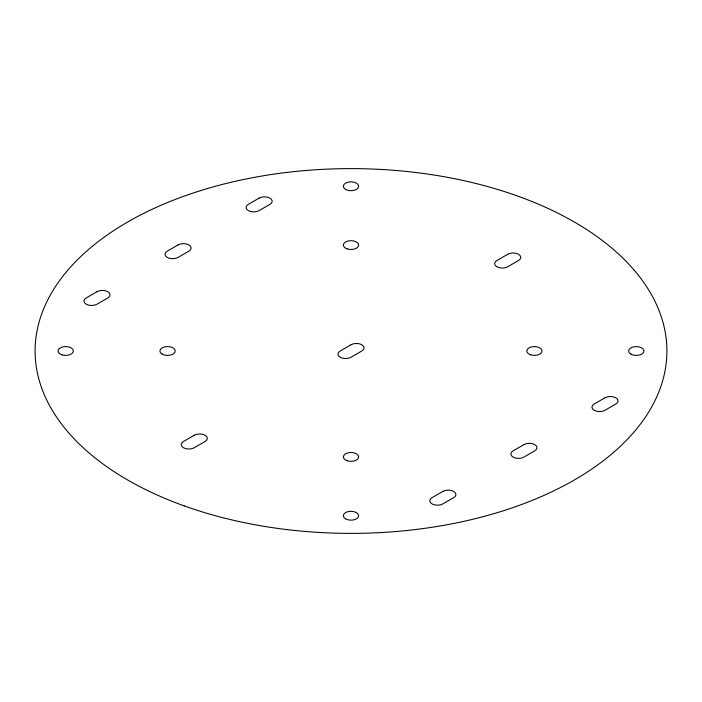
<?xml version="1.0" encoding="UTF-8"?>
<svg xmlns="http://www.w3.org/2000/svg" width="702" height="702" viewBox="0 0 702 702"><rect width="100%" height="100%" fill="white"/><g stroke="black" fill="none" stroke-linecap="round" stroke-linejoin="round"><path stroke-width="1.05" d="M96.999 291.716L86.197 297.955A7.643 4.414 0 0 0 86.197 304.194A7.643 4.414 0 0 0 96.999 304.194L107.81 297.955A7.643 4.414 0 0 0 107.81 291.716A7.643 4.414 0 0 0 96.999 291.716M178.062 244.919L167.26 251.158A7.643 4.414 0 0 0 167.26 257.397A7.643 4.414 0 0 0 178.062 257.397L188.873 251.158A7.643 4.414 0 0 0 188.873 244.919A7.643 4.414 0 0 0 178.062 244.919M259.126 198.113L248.324 204.352A7.643 4.414 0 0 0 248.324 210.591A7.643 4.414 0 0 0 259.126 210.591L269.937 204.352A7.643 4.414 0 0 0 269.937 198.113A7.643 4.414 0 0 0 259.126 198.113M194.278 435.24L183.468 441.479A7.643 4.414 0 0 0 183.468 447.727A7.643 4.414 0 0 0 194.278 447.727L205.089 441.479A7.643 4.414 0 0 0 205.089 435.24A7.643 4.414 0 0 0 194.278 435.24M351 344.761L340.189 351A7.643 4.414 0 0 0 340.189 357.239A7.643 4.414 0 0 0 351 357.239L361.811 351A7.643 4.414 0 0 0 361.811 344.761A7.643 4.414 0 0 0 351 344.761M507.721 254.273L496.911 260.521A7.643 4.414 0 0 0 496.911 266.76A7.643 4.414 0 0 0 507.721 266.76L518.532 260.521A7.643 4.414 0 0 0 518.532 254.273A7.643 4.414 0 0 0 507.721 254.273M442.874 491.409L432.063 497.648A7.643 4.414 0 0 0 432.063 503.887A7.643 4.414 0 0 0 442.874 503.887L453.676 497.648A7.643 4.414 0 0 0 453.676 491.409A7.643 4.414 0 0 0 442.874 491.409M523.938 444.603L513.127 450.842A7.643 4.414 0 0 0 513.127 457.081A7.643 4.414 0 0 0 523.938 457.081L534.74 450.842A7.643 4.414 0 0 0 534.74 444.603A7.643 4.414 0 0 0 523.938 444.603M605.001 397.806L594.19 404.045A7.643 4.414 0 0 0 594.19 410.284A7.643 4.414 0 0 0 605.001 410.284L615.803 404.045A7.643 4.414 0 0 0 615.803 397.806A7.643 4.414 0 0 0 605.001 397.806M184.187 505.879A315.9 182.38 0 0 0 666.733 356.967A315.9 182.38 0 0 0 202.088 190.154A315.9 182.38 0 0 0 184.187 505.879M345.595 518.857A7.643 4.414 0 0 0 358.38 516.874A7.643 4.414 0 0 0 349.026 511.468A7.643 4.414 0 0 0 345.595 518.857M347.183 460.723A7.643 4.414 0 0 0 358.643 456.897A7.643 4.414 0 0 0 347.183 453.08A7.643 4.414 0 0 0 347.183 460.723M347.183 248.92A7.643 4.414 0 0 0 358.643 245.103A7.643 4.414 0 0 0 347.183 241.277A7.643 4.414 0 0 0 347.183 248.92M345.595 189.391A7.643 4.414 0 0 0 358.38 187.408A7.643 4.414 0 0 0 349.026 182.002A7.643 4.414 0 0 0 345.595 189.391M162.171 354.124A7.643 4.414 0 0 0 174.956 352.141A7.643 4.414 0 0 0 165.593 346.735A7.643 4.414 0 0 0 162.171 354.124M61.846 354.817A7.643 4.414 0 0 0 73.315 351A7.643 4.414 0 0 0 61.846 347.183A7.643 4.414 0 0 0 61.846 354.817M530.607 354.817A7.643 4.414 0 0 0 542.067 351A7.643 4.414 0 0 0 530.607 347.183A7.643 4.414 0 0 0 530.607 354.817M630.923 354.124A7.643 4.414 0 0 0 643.708 352.141A7.643 4.414 0 0 0 634.354 346.735A7.643 4.414 0 0 0 630.923 354.124"/></g></svg>
